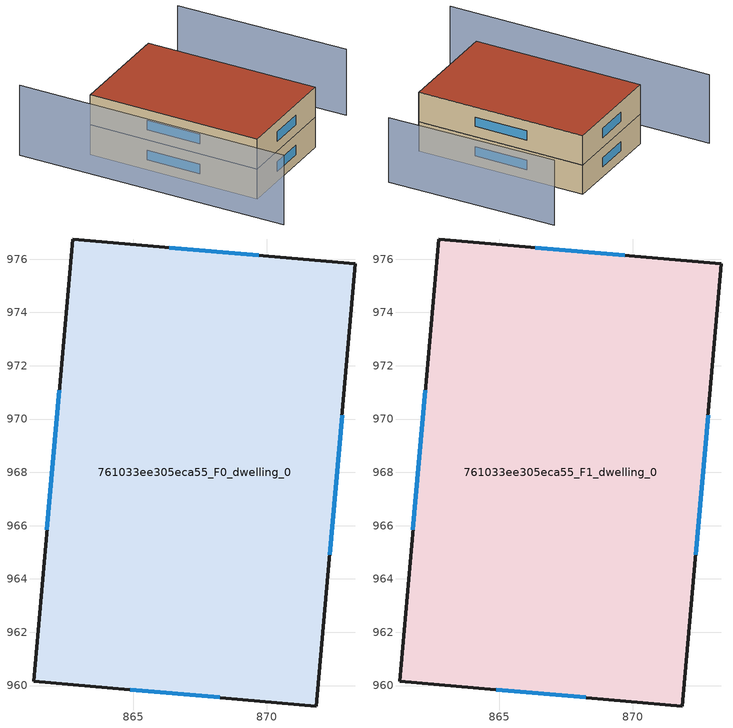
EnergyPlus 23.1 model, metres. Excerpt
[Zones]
761033ee305eca55_F0_dwelling_0
 floor ground (EU_floor_Construction): 873.33,975.82 871.87,959.23 861.26,960.17 862.72,976.76 z0
 wall outside (EU_wall_Construction): 873.33,975.82 862.72,976.76 861.26,960.17 871.87,959.23 873.33,975.82 z0:3
 window (EU_Window_Construction): 869.7,976.14 866.35,976.44 / 872.37,964.91 872.83,970.14 / 864.89,959.85 868.23,959.55 / 862.22,971.08 861.76,965.85 z1.03:1.97
761033ee305eca55_F1_dwelling_0
 floor to 761033ee305eca55_F0_dwelling_0 (EU_floor_Construction): 873.33,975.82 871.87,959.23 861.25,960.17 862.72,976.76 z3
 wall outside (EU_wall_Construction): 873.33,975.82 862.72,976.76 861.26,960.17 871.87,959.23 873.33,975.82 z3:6
 window (EU_Window_Construction): 869.7,976.14 866.35,976.44 / 872.37,964.91 872.83,970.14 / 864.89,959.85 868.23,959.55 / 862.22,971.08 861.76,965.85 z4.03:4.97
 roof outside (EU_roof_Construction): 871.87,959.23 873.33,975.82 862.72,976.76 861.26,960.17 z6
shading: 878.23,959.1 879.49,975.71 z0:6.6; 860.22,982.36 857.91,956.17 z0:7
[Building]
EU S2 Campaign: North Axis=0; Terrain=City; Solar Distribution=FullExterior
[Site:Location]
Cape.Town.Intl.AP: Latitude=-33.965; Longitude=18.602; Time Zone=2; Elevation=46
[SizingPeriod:WeatherFileDays]
AnnualSizingPeriod: Begin Month=1; Begin Day of Month=1; End Month=12; End Day of Month=31; Day of Week for Start Day=Monday; Use Weather File Daylight Saving Period=No; Use Weather File Rain and Snow Indicators=No
[MATERIAL]
EU_InternalMass_Material: Roughness=MediumRough; Thickness=0.1; Conductivity=1; Density=1800; Specific Heat=900; Thermal Absorptance=0.9; Solar Absorptance=0.7; Visible Absorptance=0.7
[MATERIAL:NOMASS] Roughness=MediumRough; Thermal Absorptance=0.9; Solar Absorptance=0.7; Visible Absorptance=0.7
Name | Thermal Resistance
EU_wall_NoMass | 0.493876
EU_roof_NoMass | 0.449382
EU_floor_NoMass | 1.25
[WINDOWMATERIAL:SIMPLEGLAZINGSYSTEM]
EU_Window_SimpleGlazing: UFactor=4.4; Solar Heat Gain Coefficient=0.85; Visible Transmittance=0.85
[CONSTRUCTION]
EU_wall_Construction: EU_wall_NoMass
EU_roof_Construction: EU_roof_NoMass
EU_floor_Construction: EU_floor_NoMass
EU_Window_Construction: EU_Window_SimpleGlazing
EU_InternalMass_Construction: EU_InternalMass_Material
[ZONE] Type=1; Multiplier=1; Ceiling Height=autocalculate; Volume=532.242; Floor Area=autocalculate; Part of Total Floor Area=Yes
761033ee305eca55_F0_dwelling_0; 761033ee305eca55_F1_dwelling_0
[INTERNALMASS] Construction=EU_InternalMass_Construction; Surface Area=177.414
Name | Zone or ZoneList
761033ee305eca55_F0_dwelling_0_EU_InternalMass | 761033ee305eca55_F0_dwelling_0
761033ee305eca55_F1_dwelling_0_EU_InternalMass | 761033ee305eca55_F1_dwelling_0
[OTHEREQUIPMENT] Fuel Type=Electricity; Design Level Calculation Method=Watts/Area; Power per Zone Floor Area=1; Fraction Latent=0; Fraction Radiant=0; Fraction Lost=0; Carbon Dioxide Generation Rate=0; EndUse Subcategory=EU_Step8_InternalGains
Name | Zone or ZoneList or Space or SpaceList | Schedule
EU_Step8_InternalGain_761033ee305eca55_F0_dwelling_0_f000 | 761033ee305eca55_F0_dwelling_0 | EU_Step8_GainSchedule_761033ee305eca55_F0_dwelling_0_f000
EU_Step8_InternalGain_761033ee305eca55_F1_dwelling_0_f000 | 761033ee305eca55_F1_dwelling_0 | EU_Step8_GainSchedule_761033ee305eca55_F1_dwelling_0_f000
[ZONEVENTILATION:DESIGNFLOWRATE] Schedule=EU_AlwaysOn; Design Flow Rate Calculation Method=AirChanges/Hour; Air Changes per Hour=0.64; Ventilation Type=Natural; Fan Pressure Rise=0; Fan Total Efficiency=1; Constant Term Coefficient=1; Temperature Term Coefficient=0; Velocity Term Coefficient=0; Velocity Squared Term Coefficient=0; Minimum Indoor Temperature=-100; Maximum Indoor Temperature=100; Delta Temperature=-100; Minimum Outdoor Temperature=-100; Maximum Outdoor Temperature=100; Maximum Wind Speed=40
Name | Zone or ZoneList or Space or SpaceList
EU_ConstantAir_761033ee305eca55_F0_dwelling_0 | 761033ee305eca55_F0_dwelling_0
EU_ConstantAir_761033ee305eca55_F1_dwelling_0 | 761033ee305eca55_F1_dwelling_0
[HVACTEMPLATE:THERMOSTAT] Constant Heating Setpoint=20; Constant Cooling Setpoint=50
EU_HeatOnly_761033ee305eca55_F0_dwelling_0; EU_HeatOnly_761033ee305eca55_F1_dwelling_0
[HVACTEMPLATE:ZONE:IDEALLOADSAIRSYSTEM] System Availability Schedule=EU_AlwaysOn; Maximum Heating Supply Air Temperature=50; Minimum Cooling Supply Air Temperature=13; Maximum Heating Supply Air Humidity Ratio=0.0156; Minimum Cooling Supply Air Humidity Ratio=0.0077; Heating Limit=NoLimit; Cooling Limit=NoLimit; Heating Availability Schedule=EU_AlwaysOn; Cooling Availability Schedule=EU_CoolingOff; Dehumidification Control Type=ConstantSensibleHeatRatio; Cooling Sensible Heat Ratio=0.7; Dehumidification Setpoint=60; Humidification Control Type=None; Humidification Setpoint=30; Outdoor Air Method=None; Outdoor Air Flow Rate per Person=0.00944; Outdoor Air Flow Rate per Zone Floor Area=0; Outdoor Air Flow Rate per Zone=0; Demand Controlled Ventilation Type=None; Outdoor Air Economizer Type=NoEconomizer; Heat Recovery Type=None; Sensible Heat Recovery Effectiveness=0.7; Latent Heat Recovery Effectiveness=0.65
Name | Template Thermostat
761033ee305eca55_F0_dwelling_0 | EU_HeatOnly_761033ee305eca55_F0_dwelling_0
761033ee305eca55_F1_dwelling_0 | EU_HeatOnly_761033ee305eca55_F1_dwelling_0
[SIZING:ZONE] Zone Cooling Design Supply Air Temperature Input Method=SupplyAirTemperature; Zone Cooling Design Supply Air Temperature=13; Zone Heating Design Supply Air Temperature Input Method=SupplyAirTemperature; Zone Heating Design Supply Air Temperature=50; Zone Cooling Design Supply Air Humidity Ratio=0.008; Zone Heating Design Supply Air Humidity Ratio=0.008; Cooling Design Air Flow Method=DesignDay; Cooling Design Air Flow Rate=0; Cooling Minimum Air Flow per Zone Floor Area=0.000762; Cooling Minimum Air Flow=0; Cooling Minimum Air Flow Fraction=0.2; Heating Design Air Flow Method=DesignDay; Heating Design Air Flow Rate=0; Heating Maximum Air Flow per Zone Floor Area=0.002032; Heating Maximum Air Flow=0.141576; Heating Maximum Air Flow Fraction=0.3; Account for Dedicated Outdoor Air System=No; Dedicated Outdoor Air System Control Strategy=NeutralSupplyAir; Dedicated Outdoor Air Low Setpoint Temperature for Design=autosize; Dedicated Outdoor Air High Setpoint Temperature for Design=autosize; Zone Load Sizing Method=Sensible Load Only No Latent Load; Zone Latent Cooling Design Supply Air Humidity Ratio Input Method=HumidityRatioDifference; Zone Cooling Design Supply Air Humidity Ratio Difference=0.005; Zone Latent Heating Design Supply Air Humidity Ratio Input Method=HumidityRatioDifference; Zone Humidification Design Supply Air Humidity Ratio Difference=0.005
761033ee305eca55_F0_dwelling_0; 761033ee305eca55_F1_dwelling_0
[SCHEDULE:CONSTANT]
Name | Hourly Value
EU_AlwaysOn | 1
EU_CoolingOff | 0
[SCHEDULE:FILE] Column Number=1; Rows to Skip at Top=0; Number of Hours of Data=8760; Column Separator=Comma; Interpolate to Timestep=No; Minutes per Item=60; Adjust Schedule for Daylight Savings=Yes
Name | File
EU_Step8_GainSchedule_761033ee305eca55_F0_dwelling_0_f000 | ../../schedules/761033ee305eca55/761033ee305eca55_F0_dwelling_0_f000_gain.csv
EU_Step8_GainSchedule_761033ee305eca55_F1_dwelling_0_f000 | ../../schedules/761033ee305eca55/761033ee305eca55_F1_dwelling_0_f000_gain.csv
